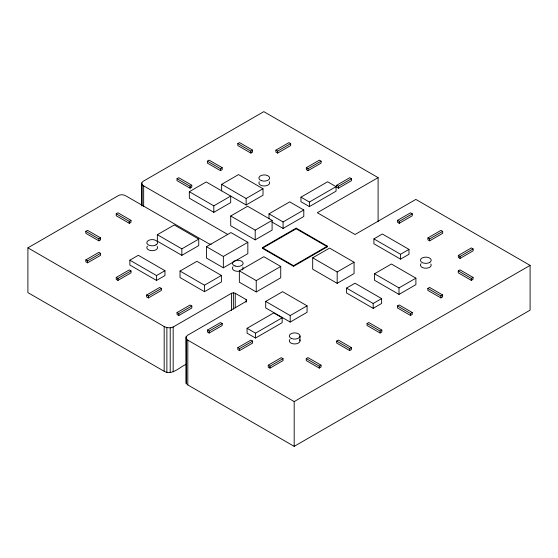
<?xml version="1.0" encoding="UTF-8"?>
<svg xmlns="http://www.w3.org/2000/svg" width="558" height="558" viewBox="0 0 558 558"><rect width="100%" height="100%" fill="white"/><g stroke="black" fill="none" stroke-linecap="round" stroke-linejoin="round"><path stroke-width="0.84" d="M141.767 205.288L141.767 182.898L142.946 181.427L263.815 111.642L378.101 177.625L378.101 221.533M378.101 177.625L317.307 212.724L355.048 234.513L415.843 199.415L530.1 265.385L530.1 310.15L294.185 446.358L187.816 384.943L186.17 383.423L186.072 336.865L187.516 335.295L245.925 301.543L246.734 300.623L246.169 299.611L235.239 293.271L233.37 292.817L231.577 293.257L173.168 327.009L170.218 327.804L166.877 327.63L164.178 326.528L27.9 247.85L27.9 292.615L164.178 371.293C172.052 375.729 179.23 367.373 185.898 364.423M27.9 247.85L119.21 195.133L121.693 194.721L124.197 195.091L126.164 196.053L209.041 243.846L211.182 244.313M85.82 231.361L87.55 230.356L100.586 237.889L100.586 239.835L98.857 240.833L85.82 233.307L85.82 231.361L98.857 238.887L100.586 237.889M116.217 213.805L117.947 212.807L130.99 220.333L130.99 222.279L129.254 223.284L116.217 215.758L116.217 213.805L129.254 221.338L130.99 220.333M177.019 178.706L178.748 177.709L191.785 185.235L191.785 187.181L190.055 188.179L177.019 180.653L177.019 178.706L190.055 186.233L191.785 185.235M207.416 161.157L209.145 160.153L222.189 167.679L222.189 169.632L220.452 170.629L207.416 163.103L207.416 161.157L220.452 168.683L222.189 167.679M237.82 143.601L239.549 142.604L252.586 150.13L252.586 152.076L250.856 153.073L237.82 145.547L237.82 143.601L250.856 151.127L252.586 150.13M189.322 191.701L213.812 205.839L230.698 196.088L230.698 202.582L213.812 212.326L189.322 198.188L189.322 191.701L206.216 181.95L246.127 204.981L263.013 195.237L263.013 188.744L238.524 174.605L221.638 184.356L221.638 190.843M85.841 259.889L98.878 252.356L100.607 253.36L100.607 255.306L87.571 262.832L85.841 261.835L85.841 259.889L87.571 260.886L100.607 253.36M275.917 150.144L288.96 142.618L290.69 143.615L290.69 145.561L277.647 153.087L275.917 152.09L275.917 150.144L277.647 151.141L290.69 143.615M157.363 234.709L174.256 224.958L198.746 239.096L198.746 245.583L181.852 255.334L157.363 241.196L157.363 234.709L181.852 248.847L198.746 239.096M129.868 260.174L138.314 255.299L164.966 270.686L164.966 275.554L156.519 280.43L129.868 265.043L129.868 260.174L156.519 275.561L164.966 270.686M221.638 184.356L246.127 198.495L263.013 188.744M116.238 277.438L129.282 269.912L131.011 270.909L131.011 272.855L117.968 280.381L116.238 279.384L116.238 277.438L117.968 278.435L131.011 270.909M306.321 167.693L319.357 160.167L321.094 161.164L321.094 163.11L308.051 170.643L306.321 169.646L306.321 167.693L308.051 168.697L321.094 161.164M230.712 216.002L247.606 206.251L272.095 220.389L272.095 230.119L255.201 239.87L230.712 225.732L230.712 216.002L255.201 230.14L272.095 220.389M206.46 246.699L230.949 232.567L247.836 242.311L247.836 253.667L223.353 267.805L206.46 258.054L206.46 246.699L223.353 256.45L247.836 242.311M268.998 218.694L268.998 213.826L289.714 201.87L303.789 209.996L303.789 216.483L283.073 228.438L271.962 222.028M300.95 197.169L327.609 181.775L336.049 186.651L336.049 191.192L309.397 206.586L300.95 201.71L300.95 197.169L309.397 202.038L336.049 186.651M180.025 271.062L196.911 261.311L221.4 275.45L221.4 281.943L204.514 291.688L180.025 277.549L180.025 271.062L204.514 285.201L221.4 275.45M146.642 294.994L159.679 287.461L161.415 288.458L161.415 290.411L148.372 297.937L146.642 296.94L146.642 294.994L148.372 295.991L161.415 288.458M336.725 185.249L349.761 177.723L351.491 178.72L351.491 180.666L338.455 188.192L336.725 187.195L336.725 185.249L338.455 186.246L351.491 178.72M268.998 213.826L283.073 221.951L303.789 209.996M262.337 247.661L296.159 228.138L327.358 246.148L327.358 246.796L293.536 266.326L262.337 248.31L262.337 247.661L293.536 265.678L327.358 246.148M262.337 248.31L296.159 228.787L327.358 246.796M239.354 270.846L263.843 256.708L280.73 266.459L280.73 277.807L256.241 291.953L239.354 282.202L239.354 270.846L256.241 280.597L280.73 266.459M177.053 312.55L190.097 305.024L191.826 306.021L191.826 307.967L178.783 315.493L177.053 314.496L177.053 312.55L178.783 313.547L191.826 306.021M312.689 257.838L329.583 248.094L354.065 262.232L354.065 273.587L337.178 283.331L312.689 269.193L312.689 257.838L337.178 271.976L354.065 262.232M207.443 330.092L220.48 322.566L222.21 323.563L222.21 325.509L209.173 333.042L207.443 332.038L207.443 330.092L209.173 331.089L222.21 323.563M397.519 220.354L410.562 212.821L412.292 213.819L412.292 215.765L399.256 223.298L397.519 222.3L397.519 220.354L399.256 221.352L412.292 213.819M373.895 238.88L382.342 234.004L408.993 249.391L408.993 254.26L400.546 259.135L373.895 243.748L373.895 238.88L400.546 254.267L408.993 249.391M265.699 301.432L282.585 291.681L307.074 305.819L307.074 312.306L290.188 322.057L265.699 307.918L265.699 301.432L290.188 315.57L307.074 305.819M247.075 328.299L273.727 312.912L282.174 317.788L282.174 322.65L255.522 338.036L247.075 333.168L247.075 328.299L255.522 333.175L282.174 317.788M237.841 347.641L250.884 340.115L252.614 341.112L252.614 343.058L239.57 350.591L237.841 349.594L237.841 347.641L239.57 348.645L252.614 341.112M427.923 237.903L440.96 230.37L442.689 231.375L442.689 233.321L429.653 240.847L427.923 239.849L427.923 237.903L429.653 238.901L442.689 231.375M346.525 288.088L354.972 283.213L381.623 298.6L381.623 303.468L373.176 308.337L346.525 292.95L346.525 288.088L373.176 303.475L381.623 298.6M374.516 273.769L391.409 264.018L415.898 278.156L415.898 284.643L399.005 294.401L374.516 280.255L374.516 273.769L399.005 287.907L415.898 278.156M268.245 365.197L281.281 357.671L283.018 358.668L283.018 360.614L269.974 368.14L268.245 367.143L268.245 365.197L269.974 366.194L283.018 358.668M458.327 255.452L471.364 247.926L473.093 248.924L473.093 250.87L460.057 258.403L458.327 257.398L458.327 255.452L460.057 256.457L473.093 248.924M306.251 358.627L307.988 357.629L321.024 365.155L321.024 367.101L319.295 368.099L306.251 360.573L306.251 358.627L319.295 366.153L321.024 365.155M336.655 341.077L338.385 340.073L351.421 347.606L351.421 349.552L349.692 350.55L336.655 343.024L336.655 341.077L349.692 348.604L351.421 347.606M367.052 323.521L368.782 322.524L381.825 330.05L381.825 331.996L380.089 333L367.052 325.474L367.052 323.521L380.089 331.054L381.825 330.05M397.456 305.972L399.186 304.975L412.223 312.501L412.223 314.447L410.493 315.444L397.456 307.918L397.456 305.972L410.493 313.498L412.223 312.501M427.853 288.423L429.583 287.426L442.62 294.952L442.62 296.898L440.89 297.895L427.853 290.369L427.853 288.423L440.89 295.949L442.62 294.952M458.257 270.867L459.987 269.87L473.024 277.396L473.024 279.342L471.294 280.346L458.257 272.813L458.257 270.867L471.294 278.393L473.024 277.396M186.072 336.865L186.17 338.657L187.816 340.171L294.185 401.586L530.1 265.385M141.767 182.898L142.011 184.517L143.657 185.87L227.427 234.283M471.294 278.393L471.294 280.346M460.057 256.457L460.057 258.403M440.89 295.949L440.89 297.895M429.653 238.901L429.653 240.847M410.493 313.498L410.493 315.444M400.546 254.267L400.546 259.135M399.256 221.352L399.256 223.298M399.005 287.907L399.005 294.401M380.089 331.054L380.089 333M373.176 303.475L373.176 308.337M349.692 348.604L349.692 350.55M338.455 186.246L338.455 188.192M337.178 271.976L337.178 283.331M319.295 366.153L319.295 368.099M309.397 202.038L309.397 206.586M308.051 168.697L308.051 170.643M300.037 335.993L300.037 340.854M296.159 228.138L296.159 228.787M294.185 401.586L294.185 446.358M293.536 265.678L293.536 266.326M290.188 315.57L290.188 322.057M283.073 221.951L283.073 228.438M277.647 151.141L277.647 153.087M269.974 366.194L269.974 368.14M256.241 280.597L256.241 291.953M255.522 333.175L255.522 338.036M255.201 230.14L255.201 239.87M250.856 151.127L250.856 153.073M246.127 198.495L246.127 204.981M246.169 299.611L246.169 302.199M239.57 348.645L239.57 350.591M235.239 293.271L235.239 307.911M233.37 292.817L233.37 309.174M231.577 293.257L231.577 310.478M223.353 256.45L223.353 267.805M220.452 168.683L220.452 170.629M213.812 205.839L213.812 212.326M209.173 331.089L209.173 333.042M204.514 285.201L204.514 291.688M190.055 186.233L190.055 188.179M187.816 340.171L187.816 384.943M186.17 338.657L186.17 383.423M181.852 248.847L181.852 255.334M178.783 313.547L178.783 315.493M173.168 327.009L173.168 371.781M170.218 327.804L170.218 372.577M166.877 327.63L166.877 372.402M164.178 326.528L164.178 371.293M156.519 275.561L156.519 280.43M148.372 295.991L148.372 297.937M143.657 185.87L143.657 206.53M142.011 184.517L142.011 206.041M129.254 221.338L129.254 223.284M117.968 278.435L117.968 280.381M98.857 238.887L98.857 240.833M87.571 260.886L87.571 262.832M430.797 263.941A5.371 3.104 0 0 1 429.018 267.603A5.371 3.104 0 0 1 422.434 267.519A5.378 3.104 0 0 1 421.06 263.669M269.228 181.72A5.371 3.104 0 0 1 264.248 185.988A5.371 3.104 0 0 1 259.275 181.72M157.182 246.413A5.364 3.097 0 0 1 156.003 249.768A5.371 3.104 0 0 1 149.021 250.075A5.371 3.104 0 0 1 147.438 246.141M242.772 267.038A5.378 3.104 0 0 1 242.284 269.912M239.814 271.076A5.378 3.104 0 0 1 233.816 270.288A5.378 3.104 0 0 1 233.035 266.759M299.639 339.689A5.371 3.104 0 0 1 294.401 343.951A5.371 3.104 0 0 1 289.909 339.417M429.813 262.323A5.371 3.104 0 0 0 429.618 258.054A5.378 3.104 0 0 0 421.834 258.166A5.378 3.104 0 0 0 422.427 262.651A5.371 3.104 0 0 0 429.813 262.323M261.562 180.701A5.371 3.104 0 0 0 269.626 178.016A5.371 3.104 0 0 0 261.562 175.331A5.371 3.104 0 0 0 261.562 180.701M156.003 244.899A5.364 3.097 0 0 0 156.003 240.519A5.371 3.104 0 0 0 148.407 240.512A5.371 3.104 0 0 0 148.4 244.906A5.371 3.104 0 0 0 156.003 244.899M235.106 266.026A5.378 3.104 0 0 0 243.169 263.334A5.378 3.104 0 0 0 235.106 260.649A5.378 3.104 0 0 0 235.106 266.026M291.541 338.518A5.371 3.104 0 0 0 300.009 336.286A5.371 3.104 0 0 0 292.434 333.168A5.371 3.104 0 0 0 291.541 338.518"/></g></svg>
